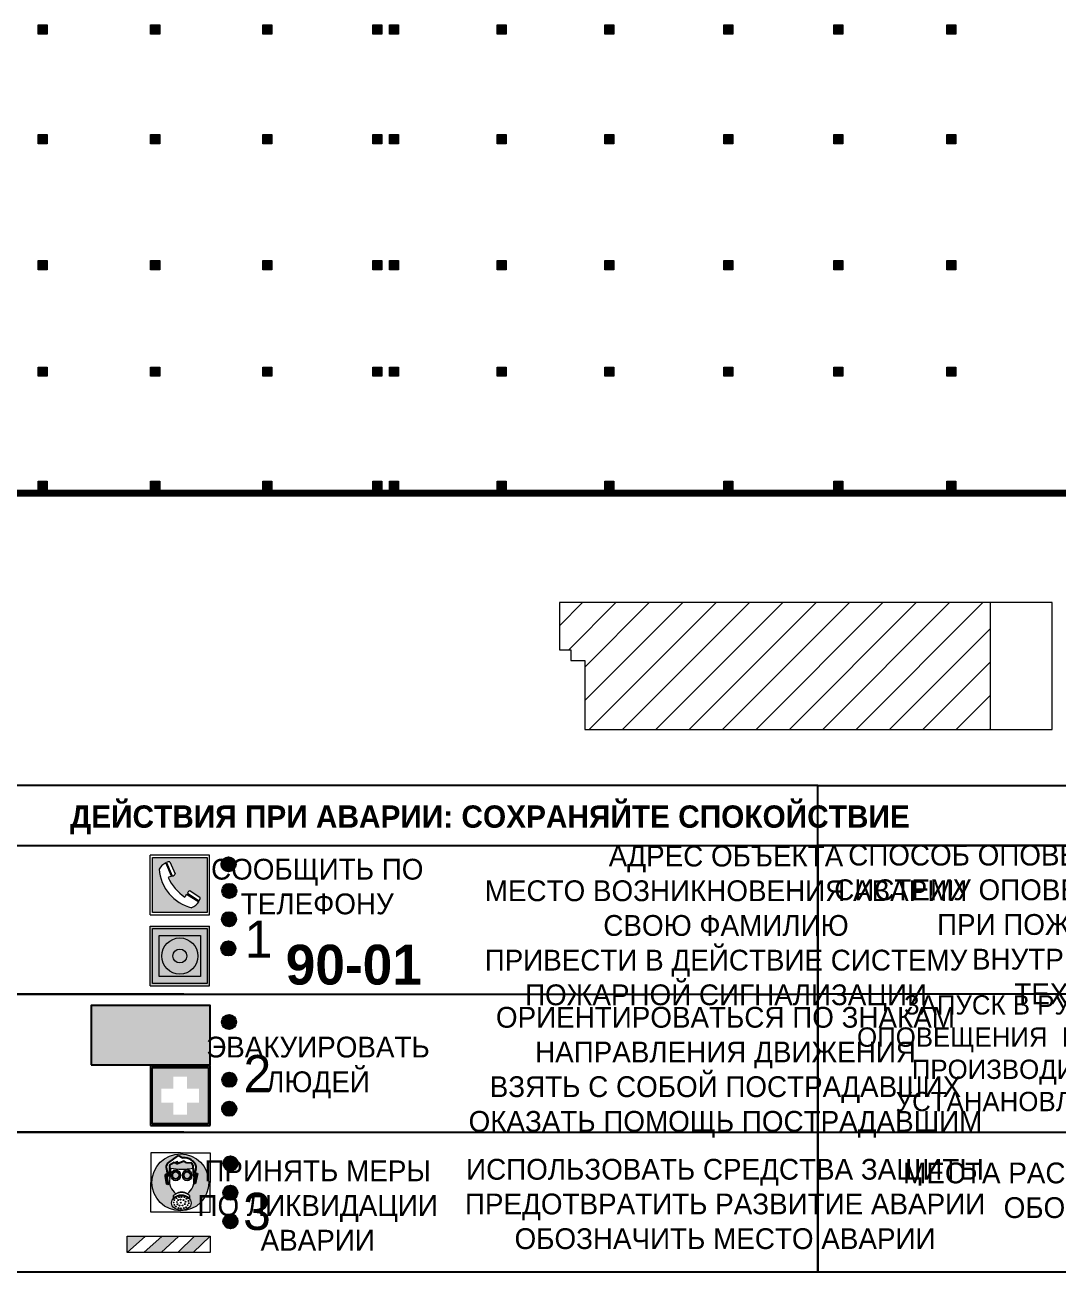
# Model space of a CAD drawing. Header units: millimetres. Extents: x 13810 to 67229, y 12374 to 21950.
# Drawn here: x 26882.8 to 27021.8, y 14177.7 to 14345.5 of the extents above; entities that cross this region are included whole.
import ezdxf

# ---------------------------------------------------------------- set-up
doc = ezdxf.new("R2010")
doc.units = ezdxf.units.MM
doc.styles.add('обычный', font='arial.ttf')

# ---------------------------------------------------------------- blocks, each defined once
blk = doc.blocks.new('A$C38D26F80')
h = blk.add_hatch(color=5)
h.dxf.hatch_style = 1
h.paths.add_polyline_path([(-8.77, -4.48, 1), (-0.19, -4.48, 1)])
h.paths.add_polyline_path([(-6.75, -3.58), (-6.75, -3.31), (-6.62, -3.22), (-6.5, -3.22), (-6.42, -3.3), (-6.39, -3.28), (-6.59, -2.23), (-6.59, -2.01), (-6.38, -1.58), (-4.76, -0.4), (-4.13, -0.79, -0.362848), (-2.1, -2.1, -0.201049), (-2.17, -2.48, 0.085434), (-2.26, -3.13), (-1.9, -3.16), (-2.25, -4.7), (-2.4, -4.59), (-2.43, -4.34), (-2.36, -4.34), (-2.14, -3.34), (-2.47, -3.42), (-2.58, -1.95), (-2.77, -1.58), (-3.58, -1.52), (-3.92, -1.26), (-5.05, -1.73), (-4.87, -1.39), (-5.41, -1.6), (-5.41, -1.46), (-6.13, -1.87), (-6.18, -3.5), (-6.56, -3.47), (-6.37, -4.59), (-6.16, -4.43), (-6.16, -4.66), (-6.36, -4.79), (-6.37, -4.8), (-6.51, -4.76)], flags=16)
h.paths.add_polyline_path([(-6.51, -4.76), (-6.36, -4.79), (-6.37, -4.8)], flags=0)
h.paths.add_polyline_path([(-5.92, -2.34, 0.089508), (-2.67, -2.35), (-2.48, -3.88, -0.268602), (-3.4, -6.18, 0.262449), (-5.2, -6.18, -0.268602), (-6.11, -3.88)], flags=16)
edge = h.paths.add_edge_path(flags=16)
edge.add_ellipse((-5.19, -3.41), major_axis=(0, 0.842), ratio=0.848992, start_angle=0, end_angle=360)
edge = h.paths.add_edge_path(flags=0)
edge.add_ellipse((-5.19, -3.39), major_axis=(0, 0.665), ratio=0.853798, start_angle=0, end_angle=360)
edge = h.paths.add_edge_path(flags=0)
edge.add_ellipse((-5.19, -3.4), major_axis=(0, 0.528), ratio=0.864094, start_angle=0, end_angle=360)
edge = h.paths.add_edge_path(flags=16)
edge.add_ellipse((-3.47, -3.4), major_axis=(0, 0.842), ratio=0.848992, start_angle=0, end_angle=360)
h.paths.add_polyline_path([(-3.13, -6.45), (-3.13, -6.84, 0.383174), (-5.57, -6.85), (-5.57, -6.49, -0.369952)], flags=16)
edge = h.paths.add_edge_path(flags=0)
edge.add_ellipse((-3.47, -3.39), major_axis=(0, 0.665), ratio=0.853798, start_angle=0, end_angle=360)
edge = h.paths.add_edge_path(flags=0)
edge.add_ellipse((-3.47, -3.4), major_axis=(0, 0.528), ratio=0.864094, start_angle=0, end_angle=360)
edge = h.paths.add_edge_path(flags=16)
edge.add_ellipse((-4.34, -7.57), major_axis=(-1.48, 0), ratio=0.744955, start_angle=0, end_angle=360)
h.paths.add_polyline_path([(-5.01, -6.85, -1), (-5.15, -6.85, -1)], flags=0)
h.paths.add_polyline_path([(-5.33, -7.14, -1), (-5.47, -7.14, -1)], flags=0)
h.paths.add_polyline_path([(-4.61, -6.71, -1), (-4.74, -6.71, -1)], flags=16)
h.paths.add_polyline_path([(-5.43, -7.51, -1), (-5.57, -7.51, -1)], flags=0)
h.paths.add_polyline_path([(-4.26, -6.67, -1), (-4.4, -6.67, -1)], flags=16)
h.paths.add_polyline_path([(-4.74, -7.14, -1), (-4.88, -7.14, -1)], flags=0)
h.paths.add_polyline_path([(-4.93, -7.43, -1), (-5.07, -7.43, -1)], flags=0)
h.paths.add_polyline_path([(-4.41, -7.07, -1), (-4.54, -7.07, -1)], flags=0)
h.paths.add_polyline_path([(-5.33, -7.87, -1), (-5.46, -7.87, -1)], flags=0)
h.paths.add_polyline_path([(-3.8, -6.71, -1), (-3.94, -6.71, -1)], flags=16)
h.paths.add_polyline_path([(-4.85, -7.78, -1), (-4.98, -7.78, -1)], flags=0)
h.paths.add_polyline_path([(-3.96, -7.14, -1), (-4.1, -7.14, -1)], flags=0)
h.paths.add_polyline_path([(-4.33, -7.53, -1), (-4.47, -7.53, -1)], flags=0)
h.paths.add_polyline_path([(-5.09, -8.12, -1), (-5.23, -8.12, -1)], flags=0)
h.paths.add_polyline_path([(-3.5, -6.94, -1), (-3.64, -6.94, -1)], flags=0)
h.paths.add_polyline_path([(-4.54, -7.97, -1), (-4.68, -7.97, -1)], flags=0)
h.paths.add_polyline_path([(-3.66, -7.39, -1), (-3.8, -7.39, -1)], flags=0)
h.paths.add_polyline_path([(-4.73, -8.35, -1), (-4.86, -8.35, -1)], flags=0)
h.paths.add_polyline_path([(-4.09, -7.96, -1), (-4.23, -7.96, -1)], flags=0)
h.paths.add_polyline_path([(-3.77, -7.74, -1), (-3.91, -7.74, -1)], flags=0)
h.paths.add_polyline_path([(-3.22, -7.27, -1), (-3.35, -7.27, -1)], flags=0)
h.paths.add_polyline_path([(-4.34, -8.4, -1), (-4.47, -8.4, -1)], flags=0)
h.paths.add_polyline_path([(-3.16, -7.61, -1), (-3.3, -7.61, -1)], flags=0)
h.paths.add_polyline_path([(-3.9, -8.35, -1), (-4.04, -8.35, -1)], flags=0)
h.paths.add_polyline_path([(-3.32, -7.91, -1), (-3.46, -7.91, -1)], flags=0)
h.paths.add_polyline_path([(-3.55, -8.23, -1), (-3.69, -8.23, -1)], flags=0)
at = {"color": 5, "lineweight": 5}
for p, q in [((-4.48, 0), (-8.96, 0)), ((-8.96, 0), (-8.96, -4.48)), ((-4.48, 0), (0, 0)), ((0, 0), (0, -4.48)), ((-6.59, -2.01), (-6.38, -1.58)), ((-6.38, -1.58), (-4.76, -0.4)), ((-6.13, -1.87), (-6.18, -3.5)), ((-5.41, -1.46), (-6.13, -1.87)), ((-4.87, -1.39), (-5.41, -1.6)), ((-5.41, -1.6), (-5.41, -1.46)), ((-3.92, -1.26), (-5.05, -1.73)), ((-5.05, -1.73), (-4.87, -1.39)), ((-4.76, -0.4), (-4.13, -0.79)), ((-3.58, -1.52), (-3.92, -1.26)), ((-2.77, -1.58), (-3.58, -1.52)), ((-2.58, -1.95), (-2.77, -1.58)), ((-6.75, -3.31), (-6.62, -3.22)), ((-6.75, -3.58), (-6.75, -3.31)), ((-6.51, -4.76), (-6.75, -3.58)), ((-6.62, -3.22), (-6.5, -3.22)), ((-6.59, -2.23), (-6.59, -2.01)), ((-6.39, -3.28), (-6.59, -2.23)), ((-6.18, -3.5), (-6.56, -3.47)), ((-6.56, -3.47), (-6.37, -4.59)), ((-6.5, -3.22), (-6.42, -3.3)), ((-6.42, -3.3), (-6.39, -3.28)), ((-5.92, -2.34), (-6.11, -3.88)), ((-2.67, -2.34), (-2.48, -3.88)), ((-2.47, -3.42), (-2.58, -1.95)), ((-2.14, -3.34), (-2.47, -3.42)), ((-2.36, -4.34), (-2.14, -3.34)), ((-1.9, -3.16), (-2.26, -3.13)), ((-2.25, -4.7), (-1.9, -3.16)), ((-8.96, -8.96), (-8.96, -4.48)), ((-6.37, -4.8), (-6.51, -4.76)), ((-6.37, -4.59), (-6.16, -4.43)), ((-6.16, -4.66), (-6.37, -4.8)), ((-6.16, -4.43), (-6.16, -4.66)), ((-2.43, -4.34), (-2.4, -4.59)), ((-2.43, -4.34), (-2.36, -4.34)), ((-2.4, -4.59), (-2.25, -4.7)), ((0, -8.96), (0, -4.48)), ((-5.57, -6.49), (-5.57, -6.85)), ((-3.13, -6.45), (-3.13, -6.84)), ((-4.48, -8.96), (-8.96, -8.96)), ((-4.48, -8.96), (0, -8.96))]:
    blk.add_line(p, q, dxfattribs=at)
at = {"color": 5}
for p, q in [((-6.59, -2.01), (-6.38, -1.58)), ((-6.38, -1.58), (-4.76, -0.4)), ((-6.13, -1.87), (-6.18, -3.5)), ((-5.41, -1.46), (-6.13, -1.87)), ((-4.87, -1.39), (-5.41, -1.6)), ((-5.41, -1.6), (-5.41, -1.46)), ((-3.92, -1.26), (-5.05, -1.73)), ((-5.05, -1.73), (-4.87, -1.39)), ((-4.76, -0.4), (-4.13, -0.79)), ((-3.58, -1.52), (-3.92, -1.26)), ((-2.77, -1.58), (-3.58, -1.52)), ((-2.58, -1.95), (-2.77, -1.58)), ((-6.75, -3.31), (-6.62, -3.22)), ((-6.75, -3.58), (-6.75, -3.31)), ((-6.51, -4.76), (-6.75, -3.58)), ((-6.62, -3.22), (-6.5, -3.22)), ((-6.59, -2.23), (-6.59, -2.01)), ((-6.39, -3.28), (-6.59, -2.23)), ((-6.18, -3.5), (-6.56, -3.47)), ((-6.56, -3.47), (-6.37, -4.59)), ((-6.5, -3.22), (-6.42, -3.3)), ((-6.42, -3.3), (-6.39, -3.28)), ((-2.47, -3.42), (-2.58, -1.95)), ((-2.14, -3.34), (-2.47, -3.42)), ((-2.36, -4.34), (-2.14, -3.34)), ((-2.26, -3.13), (-1.9, -3.16)), ((-1.9, -3.16), (-2.25, -4.7)), ((-6.37, -4.8), (-6.51, -4.76)), ((-6.36, -4.79), (-6.51, -4.76)), ((-6.37, -4.59), (-6.16, -4.43)), ((-6.16, -4.66), (-6.37, -4.8)), ((-6.16, -4.66), (-6.36, -4.79)), ((-6.16, -4.43), (-6.16, -4.66)), ((-2.4, -4.59), (-2.43, -4.34)), ((-2.43, -4.34), (-2.36, -4.34)), ((-2.25, -4.7), (-2.4, -4.59))]:
    blk.add_line(p, q, dxfattribs=at)
at = {"color": 5, "lineweight": 5}
for centre, radius in [((-4.48, -4.48), 4.29), ((-5.5, -7.51), 0.0678), ((-5.4, -7.14), 0.0678), ((-5.08, -6.85), 0.0678), ((-5, -7.43), 0.0678), ((-4.81, -7.14), 0.0678), ((-4.67, -6.71), 0.0678), ((-4.47, -7.07), 0.0678), ((-4.4, -7.53), 0.0678), ((-4.33, -6.67), 0.0678), ((-4.03, -7.14), 0.0678), ((-3.87, -6.71), 0.0678), ((-3.73, -7.39), 0.0678), ((-3.57, -6.94), 0.0678), ((-3.28, -7.27), 0.0678), ((-5.4, -7.87), 0.0678), ((-5.16, -8.12), 0.0678), ((-4.91, -7.78), 0.0678), ((-4.79, -8.35), 0.0678), ((-4.61, -7.97), 0.0678), ((-4.4, -8.4), 0.0678), ((-4.16, -7.96), 0.0678), ((-3.97, -8.35), 0.0678), ((-3.84, -7.74), 0.0678), ((-3.62, -8.23), 0.0678), ((-3.39, -7.91), 0.0678), ((-3.23, -7.61), 0.0678)]:
    blk.add_circle(centre, radius, dxfattribs=at)
at = {"color": 5}
for centre, radius, start, end in [((-3.89, -2.66), 1.88, 17.387, 97.1599), ((-0.35, -3.07), 1.91, 162.2553, 181.7878), ((-2.6, -2.2), 0.511, 326.3906, 11.8614)]:
    blk.add_arc(centre, radius, start, end, dxfattribs=at)
at = {"color": 5, "lineweight": 5}
for centre, radius, start, end in [((-4.28, 6.66), 9.15, 259.6987, 280.1569), ((-0.47, -3.05), 1.79, 161.5846, 182.4584), ((-2.6, -2.2), 0.513, 326.4781, 11.7739), ((-3.66, -4.24), 2.47, 171.573, 231.7124), ((-4.93, -4.24), 2.47, 308.2876, 8.427), ((-4.33, -7.88), 1.87, 50.358, 131.5662), ((-4.34, -8.2), 1.82, 48.4943, 132.3565), ((-4.3, -7.78), 1.83, 60.5889, 119.4111)]:
    blk.add_arc(centre, radius, start, end, dxfattribs=at)
for centre, major_axis, ratio in [((-5.19, -3.41), (0, 0.842), 0.848992), ((-5.19, -3.39), (0, 0.665), 0.853798), ((-5.19, -3.4), (0, 0.528), 0.864094), ((-3.47, -3.4), (0, 0.842), 0.848992), ((-3.47, -3.39), (0, 0.665), 0.853798), ((-3.47, -3.4), (0, 0.528), 0.864094), ((-4.34, -7.57), (-1.48, 0), 0.744955)]:
    blk.add_ellipse(centre, major_axis=major_axis, ratio=ratio, dxfattribs=at)
blk = doc.blocks.new('A$C47DD6509')
at = {"lineweight": 5}
for points in [[(-8.69, 0), (-11.19, 0), (-11.19, -2.22)], [(-4.22, 0), (-6.45, 0), (-8.91, -2.22), (-6.61, -2.22)], [(0, 0), (-2.09, 0), (-4.36, -2.22), (-2.29, -2.22)]]:
    blk.add_hatch(color=242, dxfattribs=at).paths.add_polyline_path(points)
at = {"color": 242, "lineweight": 5}
for p, q in [((-11.19, -2.22), (-8.69, 0)), ((-11.19, -2.22), (-11.19, 0)), ((-11.19, 0), (-8.69, 0)), ((-11.19, 0), (0, 0)), ((-8.91, -2.22), (-6.45, 0)), ((-6.61, -2.22), (-4.22, 0)), ((-4.36, -2.22), (-2.09, 0)), ((-2.29, -2.22), (0, 0)), ((0, 0), (0, -2.22)), ((0, -2.22), (-11.19, -2.22))]:
    blk.add_line(p, q, dxfattribs=at)
blk = doc.blocks.new('A$C32E8229D')
at = {"true_color": 0xffffff}
blk.add_hatch(color=7, dxfattribs=at).paths.add_polyline_path([(0, 0), (0, -8), (16, -8), (16, 0)])
h = blk.add_hatch(color=126)
h.paths.add_polyline_path([(0.2, -0.2), (15.8, -0.2), (15.8, -7.8), (0.2, -7.8)])
h.paths.add_polyline_path([(13.49, -2.05), (12.08, -2.05), (11.37, -2.63, 0.162397), (11.29, -2.84), (11.29, -3.63), (10.35, -3.63), (10.35, -4.05), (11.68, -4.05), (11.68, -3.48), (12.26, -4.28), (11.29, -5.1), (11.29, -6.78), (11.85, -6.78), (11.85, -5.44), (12.8, -4.64), (12.8, -5.94), (14.46, -5.94), (14.46, -5.39), (13.45, -5.39), (13.45, -3.97), (12.46, -2.59), (13.15, -2.59), (13.69, -3.34), (14.18, -3)], flags=16)
h.paths.add_polyline_path([(10.74, -1.82, 1), (11.8, -1.82, 1)], flags=16)
h.paths.add_polyline_path([(9.39, -3.59), (5.99, -3.59), (6.56, -3.03), (5.91, -3.03), (5.1, -3.83), (5.91, -4.64), (6.56, -4.64), (5.99, -4.09), (9.39, -4.09)], flags=16)
h.paths.add_polyline_path([(4.29, -1.08), (1.72, -1.08), (1.72, -6.6), (4.29, -6.6)], flags=16)
at = {"color": 126}
blk.add_lwpolyline([(16, -8), (0, -8), (0, 0), (16, 0)], close=True, dxfattribs=at)
blk = doc.blocks.new('A$C18900ED3')
h = blk.add_hatch(color=126)
h.paths.add_polyline_path([(-0.18, -0.18), (-7.02, -0.18), (-7.02, -7.02), (-0.18, -7.02)])
h.paths.add_polyline_path([(-5.89, -4.46), (-5.89, -2.77), (-4.46, -2.77), (-4.46, -1.31), (-2.77, -1.31), (-2.77, -2.77), (-1.33, -2.77), (-1.33, -4.46), (-2.77, -4.46), (-2.77, -5.89), (-4.46, -5.89), (-4.46, -4.46)], flags=16)
at = {"color": 126}
for p, q in [((-7.2, 0), (-7.2, -7.2)), ((0, 0), (-7.2, 0)), ((0, -7.2), (0, 0)), ((-7.02, -7.02), (-7.02, -0.18)), ((-7.02, -0.18), (-0.18, -0.18)), ((-0.18, -0.18), (-0.18, -7.02)), ((-7.2, -7.2), (0, -7.2)), ((-0.18, -7.02), (-7.02, -7.02))]:
    blk.add_line(p, q, dxfattribs=at)
blk = doc.blocks.new('A$C456E1F9C')
at = {"lineweight": 5}
h = blk.add_hatch(color=242, dxfattribs=at)
h.paths.add_polyline_path([(0.51, -1.47), (0.51, -13.26), (12.29, -13.26), (12.29, -1.47)])
h.paths.add_polyline_path([(5.42, -4.95, -0.254479), (4.78, -5.4), (3.52, -2.53, -0.209735), (4.23, -2.4)], flags=16)
h.paths.add_polyline_path([(8.53, -8.6), (10.87, -10.17), (10.54, -10.76), (8.03, -9.13, -0.192251)], flags=16)
h.paths.add_polyline_path([(4.61, -5.49, 0.005518), (3.87, -5.72, 0.128647), (7.49, -10.01, 0.00809), (7.83, -9.33), (10.47, -10.97, -0.16736), (8.99, -12.25, -0.327862), (1.95, -3.95, -0.166952), (3.36, -2.62)], flags=16)
at = {"color": 242, "lineweight": 5}
for p, q in [((0, -13.77), (0, -0.97)), ((12.8, -0.97), (0, -0.97)), ((4.61, -5.49), (3.36, -2.62)), ((3.52, -2.53), (4.78, -5.4)), ((4.23, -2.4), (5.42, -4.95)), ((12.8, -13.77), (12.8, -0.97)), ((7.83, -9.33), (10.47, -10.97)), ((8.03, -9.13), (10.54, -10.76)), ((10.81, -10.12), (8.53, -8.6)), ((10.54, -10.76), (10.8, -10.3)), ((10.8, -10.3), (10.81, -10.12)), ((0, -13.77), (12.8, -13.77))]:
    blk.add_line(p, q, dxfattribs=at)
blk.add_lwpolyline([(0.51, -1.47), (12.29, -1.47), (12.29, -13.26), (0.51, -13.26)], close=True, dxfattribs=at)
for centre, radius, start, end in [((4.59, -5.34), 2.99, 114.2845, 152.1974), ((4.02, -3.27), 0.891, 76.3284, 123.7092), ((11.12, -3.31), 9.19, 183.9915, 256.6009), ((4.68, -4.59), 0.824, 276.9621, 334.0723), ((14.98, -39.1), 35.17, 107.1487, 108.4135), ((13.86, -0.94), 11.08, 205.5536, 234.8762), ((-13.31, 0.8), 23.44, 332.5487, 334.4027), ((8.94, -9.5), 0.989, 114.4092, 157.9388), ((7.87, -9.46), 3, 291.9291, 329.9329)]:
    blk.add_arc(centre, radius, start, end, dxfattribs=at)
blk = doc.blocks.new('A$C54414219')
at = {"true_color": 0xffffff}
h = blk.add_hatch(color=7, dxfattribs=at)
h.paths.add_polyline_path([(2.39, -9.45), (2.39, -18.3), (11.23, -18.3), (11.23, -9.45)], flags=0)
h.paths.add_polyline_path([(10.71, -13.87, -1), (2.92, -13.87, -1)], flags=0)
h.paths.add_polyline_path([(8.3, -13.87, -1), (5.33, -13.87, -1)], flags=0)
h.paths.add_polyline_path([(0.41, -7.47), (0.41, -20.27), (13.21, -20.27), (13.21, -7.47)])
h.paths.add_polyline_path([(0.92, -19.77), (12.71, -19.77), (12.71, -7.98), (0.92, -7.98)], flags=16)
h.paths.add_polyline_path([(11.23, -9.45), (11.23, -18.3), (2.39, -18.3), (2.39, -9.45)], flags=0)
at = {"lineweight": 5}
h = blk.add_hatch(color=242, dxfattribs=at)
h.paths.add_polyline_path([(12.71, -7.98), (0.92, -7.98), (0.92, -19.77), (12.71, -19.77)])
h.paths.add_polyline_path([(11.23, -18.3), (2.39, -18.3), (2.39, -9.45), (11.23, -9.45)], flags=16)
h.paths.add_polyline_path([(10.71, -13.87, -1), (2.92, -13.87, -1)], flags=0)
h.paths.add_polyline_path([(8.3, -13.87, -1), (5.33, -13.87, -1)], flags=0)
at = {"true_color": 0xffffff}
h = blk.add_hatch(color=7, dxfattribs=at)
h.paths.add_polyline_path([(2.39, -9.45), (2.39, -18.3), (11.23, -18.3), (11.23, -9.45)])
h.paths.add_polyline_path([(10.71, -13.87, -1), (2.92, -13.87, -1)], flags=16)
h.paths.add_polyline_path([(8.3, -13.87, -1), (5.33, -13.87, -1)], flags=0)
at = {"lineweight": 5}
h = blk.add_hatch(color=242, dxfattribs=at)
h.paths.add_polyline_path([(2.92, -13.87, 1), (10.71, -13.87, 1)])
h.paths.add_polyline_path([(8.3, -13.87, -1), (5.33, -13.87, -1)], flags=16)
at = {"color": 242, "lineweight": 5}
for p, q in [((0.41, -20.27), (0.41, -7.47)), ((0.41, -7.47), (13.21, -7.47)), ((0.41, -7.47), (13.21, -7.47)), ((13.21, -20.27), (13.21, -7.47)), ((0.41, -20.27), (13.21, -20.27))]:
    blk.add_line(p, q, dxfattribs=at)
for points in [[(0.92, -7.98), (12.71, -7.98), (12.71, -19.77), (0.92, -19.77)], [(2.39, -9.45), (11.23, -9.45), (11.23, -18.3), (2.39, -18.3)]]:
    blk.add_lwpolyline(points, close=True, dxfattribs=at)
for radius in [3.89, 1.49]:
    blk.add_circle((6.81, -13.87), radius, dxfattribs=at)

msp = doc.modelspace()

# ---------------------------------------------------------------- hatches: boundary and pattern name
at = {"lineweight": 0}
h = msp.add_hatch(color=256, dxfattribs=at)
h.dxf.hatch_style = 1
h.paths.add_polyline_path([(26884.54, 14345.49), (26884.54, 14344.26), (26885.76, 14344.26), (26885.76, 14345.49)])
h = msp.add_hatch(color=256, dxfattribs=at)
h.dxf.hatch_style = 1
h.paths.add_polyline_path([(26899.67, 14345.49), (26899.67, 14344.26), (26900.89, 14344.26), (26900.89, 14345.49)])
h = msp.add_hatch(color=256, dxfattribs=at)
h.dxf.hatch_style = 1
h.paths.add_polyline_path([(26914.78, 14345.49), (26914.78, 14344.26), (26916, 14344.26), (26916, 14345.49)])
h = msp.add_hatch(color=256, dxfattribs=at)
h.dxf.hatch_style = 1
h.paths.add_polyline_path([(26929.58, 14345.49), (26929.58, 14344.26), (26930.8, 14344.26), (26930.8, 14345.49)])
h = msp.add_hatch(color=256, dxfattribs=at)
h.dxf.hatch_style = 1
h.paths.add_polyline_path([(26931.81, 14345.49), (26931.81, 14344.26), (26933.03, 14344.26), (26933.03, 14345.49)])
h = msp.add_hatch(color=256, dxfattribs=at)
h.dxf.hatch_style = 1
h.paths.add_polyline_path([(26946.31, 14345.49), (26946.31, 14344.26), (26947.53, 14344.26), (26947.53, 14345.49)])
h = msp.add_hatch(color=256, dxfattribs=at)
h.dxf.hatch_style = 1
h.paths.add_polyline_path([(26960.78, 14345.49), (26960.78, 14344.26), (26962, 14344.26), (26962, 14345.49)])
h = msp.add_hatch(color=256, dxfattribs=at)
h.dxf.hatch_style = 1
h.paths.add_polyline_path([(26976.79, 14345.49), (26976.79, 14344.26), (26978.01, 14344.26), (26978.01, 14345.49)])
h = msp.add_hatch(color=256, dxfattribs=at)
h.dxf.hatch_style = 1
h.paths.add_polyline_path([(26991.62, 14345.49), (26991.62, 14344.26), (26992.84, 14344.26), (26992.84, 14345.49)])
h = msp.add_hatch(color=256, dxfattribs=at)
h.dxf.hatch_style = 1
h.paths.add_polyline_path([(27006.8, 14345.49), (27006.8, 14344.26), (27008.02, 14344.26), (27008.02, 14345.49)])
h = msp.add_hatch(color=256, dxfattribs=at)
h.dxf.hatch_style = 1
h.paths.add_polyline_path([(26884.54, 14330.74), (26884.54, 14329.5), (26885.76, 14329.5), (26885.76, 14330.74)])
h = msp.add_hatch(color=256, dxfattribs=at)
h.dxf.hatch_style = 1
h.paths.add_polyline_path([(26899.67, 14330.74), (26899.67, 14329.5), (26900.89, 14329.5), (26900.89, 14330.74)])
h = msp.add_hatch(color=256, dxfattribs=at)
h.dxf.hatch_style = 1
h.paths.add_polyline_path([(26914.78, 14330.74), (26914.78, 14329.5), (26916, 14329.5), (26916, 14330.74)])
h = msp.add_hatch(color=256, dxfattribs=at)
h.dxf.hatch_style = 1
h.paths.add_polyline_path([(26929.58, 14330.74), (26929.58, 14329.5), (26930.8, 14329.5), (26930.8, 14330.74)])
h = msp.add_hatch(color=256, dxfattribs=at)
h.dxf.hatch_style = 1
h.paths.add_polyline_path([(26931.81, 14330.74), (26931.81, 14329.5), (26933.03, 14329.5), (26933.03, 14330.74)])
h = msp.add_hatch(color=256, dxfattribs=at)
h.dxf.hatch_style = 1
h.paths.add_polyline_path([(26946.31, 14330.74), (26946.31, 14329.5), (26947.53, 14329.5), (26947.53, 14330.74)])
h = msp.add_hatch(color=256, dxfattribs=at)
h.dxf.hatch_style = 1
h.paths.add_polyline_path([(26960.78, 14330.74), (26960.78, 14329.5), (26962, 14329.5), (26962, 14330.74)])
h = msp.add_hatch(color=256, dxfattribs=at)
h.dxf.hatch_style = 1
h.paths.add_polyline_path([(26976.79, 14330.74), (26976.79, 14329.5), (26978.01, 14329.5), (26978.01, 14330.74)])
h = msp.add_hatch(color=256, dxfattribs=at)
h.dxf.hatch_style = 1
h.paths.add_polyline_path([(26991.62, 14330.74), (26991.62, 14329.5), (26992.84, 14329.5), (26992.84, 14330.74)])
h = msp.add_hatch(color=256, dxfattribs=at)
h.dxf.hatch_style = 1
h.paths.add_polyline_path([(27006.8, 14330.74), (27006.8, 14329.5), (27008.02, 14329.5), (27008.02, 14330.74)])
h = msp.add_hatch(color=256, dxfattribs=at)
h.dxf.hatch_style = 1
h.paths.add_polyline_path([(26884.54, 14313.79), (26884.54, 14312.56), (26885.76, 14312.56), (26885.76, 14313.79)])
h = msp.add_hatch(color=256, dxfattribs=at)
h.dxf.hatch_style = 1
h.paths.add_polyline_path([(26899.67, 14313.79), (26899.67, 14312.56), (26900.89, 14312.56), (26900.89, 14313.79)])
h = msp.add_hatch(color=256, dxfattribs=at)
h.dxf.hatch_style = 1
h.paths.add_polyline_path([(26914.78, 14313.79), (26914.78, 14312.56), (26916, 14312.56), (26916, 14313.79)])
h = msp.add_hatch(color=256, dxfattribs=at)
h.dxf.hatch_style = 1
h.paths.add_polyline_path([(26929.58, 14313.79), (26929.58, 14312.56), (26930.8, 14312.56), (26930.8, 14313.79)])
h = msp.add_hatch(color=256, dxfattribs=at)
h.dxf.hatch_style = 1
h.paths.add_polyline_path([(26931.81, 14313.79), (26931.81, 14312.56), (26933.03, 14312.56), (26933.03, 14313.79)])
h = msp.add_hatch(color=256, dxfattribs=at)
h.dxf.hatch_style = 1
h.paths.add_polyline_path([(26946.31, 14313.79), (26946.31, 14312.56), (26947.53, 14312.56), (26947.53, 14313.79)])
h = msp.add_hatch(color=256, dxfattribs=at)
h.dxf.hatch_style = 1
h.paths.add_polyline_path([(26960.78, 14313.79), (26960.78, 14312.56), (26962, 14312.56), (26962, 14313.79)])
h = msp.add_hatch(color=256, dxfattribs=at)
h.dxf.hatch_style = 1
h.paths.add_polyline_path([(26976.79, 14313.79), (26976.79, 14312.56), (26978.01, 14312.56), (26978.01, 14313.79)])
h = msp.add_hatch(color=256, dxfattribs=at)
h.dxf.hatch_style = 1
h.paths.add_polyline_path([(26991.62, 14313.79), (26991.62, 14312.56), (26992.84, 14312.56), (26992.84, 14313.79)])
h = msp.add_hatch(color=256, dxfattribs=at)
h.dxf.hatch_style = 1
h.paths.add_polyline_path([(27006.8, 14313.79), (27006.8, 14312.56), (27008.02, 14312.56), (27008.02, 14313.79)])
h = msp.add_hatch(color=256, dxfattribs=at)
h.dxf.hatch_style = 1
h.paths.add_polyline_path([(26884.54, 14299.45), (26884.54, 14298.22), (26885.76, 14298.22), (26885.76, 14299.45)])
h = msp.add_hatch(color=256, dxfattribs=at)
h.dxf.hatch_style = 1
h.paths.add_polyline_path([(26899.67, 14299.45), (26899.67, 14298.22), (26900.89, 14298.22), (26900.89, 14299.45)])
h = msp.add_hatch(color=256, dxfattribs=at)
h.dxf.hatch_style = 1
h.paths.add_polyline_path([(26914.78, 14299.45), (26914.78, 14298.22), (26916, 14298.22), (26916, 14299.45)])
h = msp.add_hatch(color=256, dxfattribs=at)
h.dxf.hatch_style = 1
h.paths.add_polyline_path([(26929.58, 14299.45), (26929.58, 14298.22), (26930.8, 14298.22), (26930.8, 14299.45)])
h = msp.add_hatch(color=256, dxfattribs=at)
h.dxf.hatch_style = 1
h.paths.add_polyline_path([(26931.81, 14299.45), (26931.81, 14298.22), (26933.03, 14298.22), (26933.03, 14299.45)])
h = msp.add_hatch(color=256, dxfattribs=at)
h.dxf.hatch_style = 1
h.paths.add_polyline_path([(26946.31, 14299.45), (26946.31, 14298.22), (26947.53, 14298.22), (26947.53, 14299.45)])
h = msp.add_hatch(color=256, dxfattribs=at)
h.dxf.hatch_style = 1
h.paths.add_polyline_path([(26960.78, 14299.45), (26960.78, 14298.22), (26962, 14298.22), (26962, 14299.45)])
h = msp.add_hatch(color=256, dxfattribs=at)
h.dxf.hatch_style = 1
h.paths.add_polyline_path([(26976.79, 14299.45), (26976.79, 14298.22), (26978.01, 14298.22), (26978.01, 14299.45)])
h = msp.add_hatch(color=256, dxfattribs=at)
h.dxf.hatch_style = 1
h.paths.add_polyline_path([(26991.62, 14299.45), (26991.62, 14298.22), (26992.84, 14298.22), (26992.84, 14299.45)])
h = msp.add_hatch(color=256, dxfattribs=at)
h.dxf.hatch_style = 1
h.paths.add_polyline_path([(27006.8, 14299.45), (27006.8, 14298.22), (27008.02, 14298.22), (27008.02, 14299.45)])
h = msp.add_hatch(color=256, dxfattribs=at)
h.dxf.hatch_style = 1
h.paths.add_polyline_path([(26884.54, 14284.12), (26884.54, 14282.89), (26885.76, 14282.89), (26885.76, 14284.12)])
h = msp.add_hatch(color=256, dxfattribs=at)
h.dxf.hatch_style = 1
h.paths.add_polyline_path([(26899.67, 14284.12), (26899.67, 14282.89), (26900.89, 14282.89), (26900.89, 14284.12)])
h = msp.add_hatch(color=256, dxfattribs=at)
h.dxf.hatch_style = 1
h.paths.add_polyline_path([(26914.78, 14284.12), (26914.78, 14282.89), (26916, 14282.89), (26916, 14284.12)])
h = msp.add_hatch(color=256, dxfattribs=at)
h.dxf.hatch_style = 1
h.paths.add_polyline_path([(26929.58, 14284.12), (26929.58, 14282.89), (26930.8, 14282.89), (26930.8, 14284.12)])
h = msp.add_hatch(color=256, dxfattribs=at)
h.dxf.hatch_style = 1
h.paths.add_polyline_path([(26931.81, 14284.12), (26931.81, 14282.89), (26933.03, 14282.89), (26933.03, 14284.12)])
h = msp.add_hatch(color=256, dxfattribs=at)
h.dxf.hatch_style = 1
h.paths.add_polyline_path([(26946.31, 14284.12), (26946.31, 14282.89), (26947.53, 14282.89), (26947.53, 14284.12)])
h = msp.add_hatch(color=256, dxfattribs=at)
h.dxf.hatch_style = 1
h.paths.add_polyline_path([(26960.78, 14284.12), (26960.78, 14282.89), (26962, 14282.89), (26962, 14284.12)])
h = msp.add_hatch(color=256, dxfattribs=at)
h.dxf.hatch_style = 1
h.paths.add_polyline_path([(26976.79, 14284.12), (26976.79, 14282.89), (26978.01, 14282.89), (26978.01, 14284.12)])
h = msp.add_hatch(color=256, dxfattribs=at)
h.dxf.hatch_style = 1
h.paths.add_polyline_path([(26991.62, 14284.12), (26991.62, 14282.89), (26992.84, 14282.89), (26992.84, 14284.12)])
h = msp.add_hatch(color=256, dxfattribs=at)
h.dxf.hatch_style = 1
h.paths.add_polyline_path([(27006.8, 14284.12), (27006.8, 14282.89), (27008.02, 14282.89), (27008.02, 14284.12)])
h = msp.add_hatch(dxfattribs=at)
h.set_pattern_fill('ANSI31', color=256, angle=180)
h.set_pattern_definition([(225, (42902.8952, 21219.1383), (2.24506403, -2.24506403), [])])
h.paths.add_polyline_path([(26954.68, 14267.77), (26954.68, 14261.42), (26956.22, 14261.42), (26956.22, 14259.99), (26958.1, 14259.99), (26958.1, 14250.7), (27012.68, 14250.7), (27012.68, 14267.77)])
h = msp.add_hatch(color=256, dxfattribs=at)
h.dxf.hatch_style = 1
h.paths.add_polyline_path([(26909.19, 14232.55, 1), (26911.12, 14232.55, 1)])
h = msp.add_hatch(color=256, dxfattribs=at)
h.dxf.hatch_style = 1
h.paths.add_polyline_path([(26909.29, 14228.97, 1), (26911.22, 14228.97, 1)])
h = msp.add_hatch(color=256, dxfattribs=at)
h.dxf.hatch_style = 1
h.paths.add_polyline_path([(26909.25, 14225.16, 1), (26911.18, 14225.16, 1)])
h = msp.add_hatch(color=256, dxfattribs=at)
h.dxf.hatch_style = 1
h.paths.add_polyline_path([(26909.17, 14221.23, 1), (26911.1, 14221.23, 1)])
h = msp.add_hatch(color=256, dxfattribs=at)
h.dxf.hatch_style = 1
h.paths.add_polyline_path([(26909.25, 14211.34, 1), (26911.19, 14211.34, 1)])
h = msp.add_hatch(color=256, dxfattribs=at)
h.dxf.hatch_style = 1
h.paths.add_polyline_path([(26909.29, 14203.56, 1), (26911.23, 14203.56, 1)])
h = msp.add_hatch(color=256, dxfattribs=at)
h.dxf.hatch_style = 1
h.paths.add_polyline_path([(26909.29, 14199.66, 1), (26911.22, 14199.66, 1)])
h = msp.add_hatch(color=256, dxfattribs=at)
h.dxf.hatch_style = 1
h.paths.add_polyline_path([(26909.44, 14192.31, 1), (26911.38, 14192.31, 1)])
h = msp.add_hatch(color=256, dxfattribs=at)
h.dxf.hatch_style = 1
h.paths.add_polyline_path([(26909.44, 14188.36, 1), (26911.37, 14188.36, 1)])
h = msp.add_hatch(color=256, dxfattribs=at)
h.dxf.hatch_style = 1
h.paths.add_polyline_path([(26909.44, 14184.53, 1), (26911.37, 14184.53, 1)])

# ---------------------------------------------------------------- linework, layer by layer
for points in [[(26885.76, 14344.26), (26884.54, 14344.26), (26884.54, 14345.49), (26885.76, 14345.49)], [(26900.89, 14344.26), (26899.67, 14344.26), (26899.67, 14345.49), (26900.89, 14345.49)], [(26916, 14344.26), (26914.78, 14344.26), (26914.78, 14345.49), (26916, 14345.49)], [(26930.8, 14344.26), (26929.58, 14344.26), (26929.58, 14345.49), (26930.8, 14345.49)], [(26933.03, 14344.26), (26931.81, 14344.26), (26931.81, 14345.49), (26933.03, 14345.49)], [(26947.53, 14344.26), (26946.31, 14344.26), (26946.31, 14345.49), (26947.53, 14345.49)], [(26962, 14344.26), (26960.78, 14344.26), (26960.78, 14345.49), (26962, 14345.49)], [(26978.01, 14344.26), (26976.79, 14344.26), (26976.79, 14345.49), (26978.01, 14345.49)], [(26992.84, 14344.26), (26991.62, 14344.26), (26991.62, 14345.49), (26992.84, 14345.49)], [(27008.02, 14344.26), (27006.8, 14344.26), (27006.8, 14345.49), (27008.02, 14345.49)], [(26885.76, 14329.5), (26884.54, 14329.5), (26884.54, 14330.74), (26885.76, 14330.74)], [(26900.89, 14329.5), (26899.67, 14329.5), (26899.67, 14330.74), (26900.89, 14330.74)], [(26916, 14329.5), (26914.78, 14329.5), (26914.78, 14330.74), (26916, 14330.74)], [(26930.8, 14329.5), (26929.58, 14329.5), (26929.58, 14330.74), (26930.8, 14330.74)], [(26933.03, 14329.5), (26931.81, 14329.5), (26931.81, 14330.74), (26933.03, 14330.74)], [(26947.53, 14329.5), (26946.31, 14329.5), (26946.31, 14330.74), (26947.53, 14330.74)], [(26962, 14329.5), (26960.78, 14329.5), (26960.78, 14330.74), (26962, 14330.74)], [(26978.01, 14329.5), (26976.79, 14329.5), (26976.79, 14330.74), (26978.01, 14330.74)], [(26992.84, 14329.5), (26991.62, 14329.5), (26991.62, 14330.74), (26992.84, 14330.74)], [(27008.02, 14329.5), (27006.8, 14329.5), (27006.8, 14330.74), (27008.02, 14330.74)], [(26885.76, 14312.56), (26884.54, 14312.56), (26884.54, 14313.79), (26885.76, 14313.79)], [(26900.89, 14312.56), (26899.67, 14312.56), (26899.67, 14313.79), (26900.89, 14313.79)], [(26916, 14312.56), (26914.78, 14312.56), (26914.78, 14313.79), (26916, 14313.79)], [(26930.8, 14312.56), (26929.58, 14312.56), (26929.58, 14313.79), (26930.8, 14313.79)], [(26933.03, 14312.56), (26931.81, 14312.56), (26931.81, 14313.79), (26933.03, 14313.79)], [(26947.53, 14312.56), (26946.31, 14312.56), (26946.31, 14313.79), (26947.53, 14313.79)], [(26962, 14312.56), (26960.78, 14312.56), (26960.78, 14313.79), (26962, 14313.79)], [(26978.01, 14312.56), (26976.79, 14312.56), (26976.79, 14313.79), (26978.01, 14313.79)], [(26992.84, 14312.56), (26991.62, 14312.56), (26991.62, 14313.79), (26992.84, 14313.79)], [(27008.02, 14312.56), (27006.8, 14312.56), (27006.8, 14313.79), (27008.02, 14313.79)], [(26885.76, 14298.22), (26884.54, 14298.22), (26884.54, 14299.45), (26885.76, 14299.45)], [(26900.89, 14298.22), (26899.67, 14298.22), (26899.67, 14299.45), (26900.89, 14299.45)], [(26916, 14298.22), (26914.78, 14298.22), (26914.78, 14299.45), (26916, 14299.45)], [(26930.8, 14298.22), (26929.58, 14298.22), (26929.58, 14299.45), (26930.8, 14299.45)], [(26933.03, 14298.22), (26931.81, 14298.22), (26931.81, 14299.45), (26933.03, 14299.45)], [(26947.53, 14298.22), (26946.31, 14298.22), (26946.31, 14299.45), (26947.53, 14299.45)], [(26962, 14298.22), (26960.78, 14298.22), (26960.78, 14299.45), (26962, 14299.45)], [(26978.01, 14298.22), (26976.79, 14298.22), (26976.79, 14299.45), (26978.01, 14299.45)], [(26992.84, 14298.22), (26991.62, 14298.22), (26991.62, 14299.45), (26992.84, 14299.45)], [(27008.02, 14298.22), (27006.8, 14298.22), (27006.8, 14299.45), (27008.02, 14299.45)], [(26885.76, 14282.89), (26884.54, 14282.89), (26884.54, 14284.12), (26885.76, 14284.12)], [(26900.89, 14282.89), (26899.67, 14282.89), (26899.67, 14284.12), (26900.89, 14284.12)], [(26916, 14282.89), (26914.78, 14282.89), (26914.78, 14284.12), (26916, 14284.12)], [(26930.8, 14282.89), (26929.58, 14282.89), (26929.58, 14284.12), (26930.8, 14284.12)], [(26933.03, 14282.89), (26931.81, 14282.89), (26931.81, 14284.12), (26933.03, 14284.12)], [(26947.53, 14282.89), (26946.31, 14282.89), (26946.31, 14284.12), (26947.53, 14284.12)], [(26962, 14282.89), (26960.78, 14282.89), (26960.78, 14284.12), (26962, 14284.12)], [(26978.01, 14282.89), (26976.79, 14282.89), (26976.79, 14284.12), (26978.01, 14284.12)], [(26992.84, 14282.89), (26991.62, 14282.89), (26991.62, 14284.12), (26992.84, 14284.12)], [(27008.02, 14282.89), (27006.8, 14282.89), (27006.8, 14284.12), (27008.02, 14284.12)]]:
    msp.add_lwpolyline(points, close=True, dxfattribs=at)
at = {"lineweight": 0, "const_width": 0.924}
msp.add_lwpolyline([(27072.96, 14282.49), (26791.17, 14282.49)], dxfattribs=at)
at = {"lineweight": 0}
for points in [[(26958.1, 14250.7), (27021.01, 14250.7), (27021.01, 14267.77), (26954.68, 14267.77), (26954.68, 14261.42), (26956.22, 14261.42), (26956.22, 14259.99), (26958.1, 14259.99), (26958.1, 14250.7), (26958.1, 14250.7), (26958.25, 14250.7)], [(27012.65, 14267.77), (27012.65, 14250.7)]]:
    msp.add_lwpolyline(points, dxfattribs=at)
for points in [[(26845.71, 14235.09), (26989.47, 14235.09), (26989.47, 14243.14), (26845.71, 14243.14)], [(26989.47, 14243.14), (27111.19, 14243.14), (27111.19, 14177.69), (26989.47, 14177.69)], [(26989.47, 14243.14), (27111.19, 14243.14), (27111.19, 14235.09), (26989.47, 14235.09)], [(26845.71, 14235.09), (26989.47, 14235.09), (26989.47, 14177.69), (26845.71, 14177.69)], [(26989.47, 14235.09), (27111.19, 14235.09), (27111.19, 14215.09), (26989.47, 14215.09)], [(27111.19, 14215.09), (26989.47, 14215.09), (26989.47, 14196.52), (27111.19, 14196.52)]]:
    msp.add_lwpolyline(points, close=True)
for points in [[(26904.12, 14215.09), (26845.71, 14215.09), (26989.47, 14215.09)], [(26904.12, 14196.52), (26845.71, 14196.52), (26989.47, 14196.52)]]:
    msp.add_lwpolyline(points)
for centre in [(26910.15, 14232.55), (26910.26, 14228.97), (26910.22, 14225.16), (26910.13, 14221.23), (26910.22, 14211.34), (26910.26, 14203.56), (26910.25, 14199.66), (26910.41, 14192.31), (26910.4, 14188.36), (26910.41, 14184.53)]:
    msp.add_circle(centre, 0.966)

# ---------------------------------------------------------------- block references
for name, p, xscale, yscale, zscale in [('A$C456E1F9C', (26899.6, 14234.37), 0.625, 0.625, 0.625), ('A$C54414219', (26899.34, 14228.88), 0.625, 0.625, 0.625), ('A$C18900ED3', (26907.66, 14205.42), 1.111111111007631, 1.111111111007631, 1.111111111007631), ('A$C38D26F80', (26907.68, 14193.75), 0.8928571427240968, 0.8928571427240968, 0.8928571427240968)]:
    msp.add_blockref(name, p, dxfattribs=dict(xscale=xscale, yscale=yscale, zscale=zscale))
at = {"xscale": -1}
msp.add_blockref('A$C32E8229D', (26907.66, 14213.57), dxfattribs=at)
at = {"color": 242, "true_color": 0xc1121c}
msp.add_blockref('A$C47DD6509', (26907.68, 14182.53), dxfattribs=at)

# ---------------------------------------------------------------- texts
at = {"lineweight": 0, "attachment_point": 5, "style": 'обычный'}
for s, insert, char_height, width in [('{\\fProxima Nova Rg|b1|i0|c204|p2;ДЕЙСТВИЯ ПРИ АВАРИИ: СОХРАНЯЙТЕ СПОКОЙСТВИЕ\\H1.6644x; }', (26945.32, 14238.54), 3, 175.1736), ('\\pi-8.4,l8.4,t8.4;{\\fProxima Nova Rg|b0|i0|c204|p2;АДРЕС ОБЪЕКТА\\PМЕСТО ВОЗНИКНОВЕНИЯ АВАРИИ\\PСВОЮ ФАМИЛИЮ\\PПРИВЕСТИ В ДЕЙСТВИЕ СИСТЕМУ \\PПОЖАРНОЙ СИГНАЛИЗАЦИИ}', (26977.1, 14223.92), 2.8, 126.6484), ('{\\fProxima Nova Rg|b0|i0|c204|p2;СПОСОБ ОПОВЕЩЕНИЯ АВТОМАТИЧЕСКИЙ ЧЕРЕЗ РЕЧЕВУЮ СИСТЕМУ ОПОВЕЩЕНИЯ И УПРАВЛЕНИЯ ЭВАКУАЦИЕЙ ЛЮДЕЙ ПРИ ПОЖАРЕ , А ТАК ЖЕ ВРУЧНУЮ, ИСПОЛЬЗУЯ ВНУТРЕННЮЮ ГРОМКУЮ СВЯЗЬ СИСТЕМЫ ТЕХНОЛОГИЧЕСКОГО ОПОВЕЩЕНИЯ.}', (27051.1, 14224.05), 2.8, 118.5618), ('{\\fProxima Nova Rg|b0|i0|c204|p2;СООБЩИТЬ ПО \\PТЕЛЕФОНУ}', (26922.09, 14229.54), 2.8, 126.6484), ('{\\fProxima Nova Rg|b0|i0|c204|p2;1\\H1.1667x; }', (26914.19, 14222.48), 5, 126.6484), ('{\\fProxima Nova Rg|b1|i0|c204|p2;\\H1.0714x;90-01\\fProxima Nova Rg|b0|i0|c204|p2;\\H0.93331x; \\H1.3449x; }', (26927.01, 14219.01), 5, 126.6484), ('{\\fProxima Nova Rg|b0|i0|c204|p2;\\P\\pt7.8;ЗАПУСК В РУЧНОМ РЕЖИМЕ АВТОМАТИЧЕСКОЙ СИСТЕМЫ ОПОВЕЩЕНИЯ  И УПРАВЛЕНИЯ ЭВАКУАЦИИ ЛЮДЕЙ ПРИ ПОЖАРЕ ПРОИЗВОДИТСЯ ОТ РУЧНЫХ ПОЖАРНЫХ ИЗВЕЩАТЕЛЕЙ, УСТАНАНОВЛЕННЫХ НА СТЕНАХ ВБЛИЗИ ЭВАКУАЦИОННЫХ ВЫХОДОВ. }', (27052.54, 14206.76), 2.6, 121.7868), ('\\pi-8.4,l8.4,t8.4;{\\fProxima Nova Rg|b0|i0|c204|p2;ОРИЕНТИРОВАТЬСЯ ПО ЗНАКАМ \\PНАПРАВЛЕНИЯ ДВИЖЕНИЯ\\PВЗЯТЬ С СОБОЙ ПОСТРАДАВШИХ\\PОКАЗАТЬ ПОМОЩЬ ПОСТРАДАВШИМ}', (26977.03, 14204.56), 2.8, 126.6484), ('{\\fProxima Nova Rg|b0|i0|c204|p2;ЭВАКУИРОВАТЬ \\PЛЮДЕЙ}', (26922.19, 14205.22), 2.8, 126.6484), ('{\\fProxima Nova Rg|b0|i0|c204|p2;2\\H1.1967x; }', (26914.04, 14204.39), 5, 126.6484), ('{\\fProxima Nova Rg|b0|i0|c204|p2;ПРИНЯТЬ МЕРЫ \\PПО ЛИКВИДАЦИИ \\PАВАРИИ}', (26922.15, 14186.64), 2.8, 126.6484), ('\\pi-8.4,l8.4,t8.4;{\\fProxima Nova Rg|b0|i0|c204|p2;ИСПОЛЬЗОВАТЬ СРЕДСТВА ЗАЩИТЫ \\PПРЕДОТВРАТИТЬ РАЗВИТИЕ АВАРИИ\\PОБОЗНАЧИТЬ МЕСТО АВАРИИ}', (26976.97, 14186.83), 2.8, 126.6484), ('\\pt8.4;{\\fProxima Nova Rg|b0|i0|c204|p2;\\PМЕСТА РАСПОЛОЖЕНИЯ ПОЖАРНЫХ ИЗВЕЩАТЕЛЕЙ ОБОЗНАЧЕНЫ НА НАСТОЯЩЕМ ПЛАНЕ}', (27050.9, 14190.62), 2.8, 118.5618), ('{\\fProxima Nova Rg|b0|i0|c204|p2;3\\H1.1967x; }', (26913.98, 14185.82), 5, 126.6484)]:
    msp.add_mtext(s, dxfattribs=dict(at, insert=insert, char_height=char_height, width=width))

doc.saveas('drawing.dxf')
